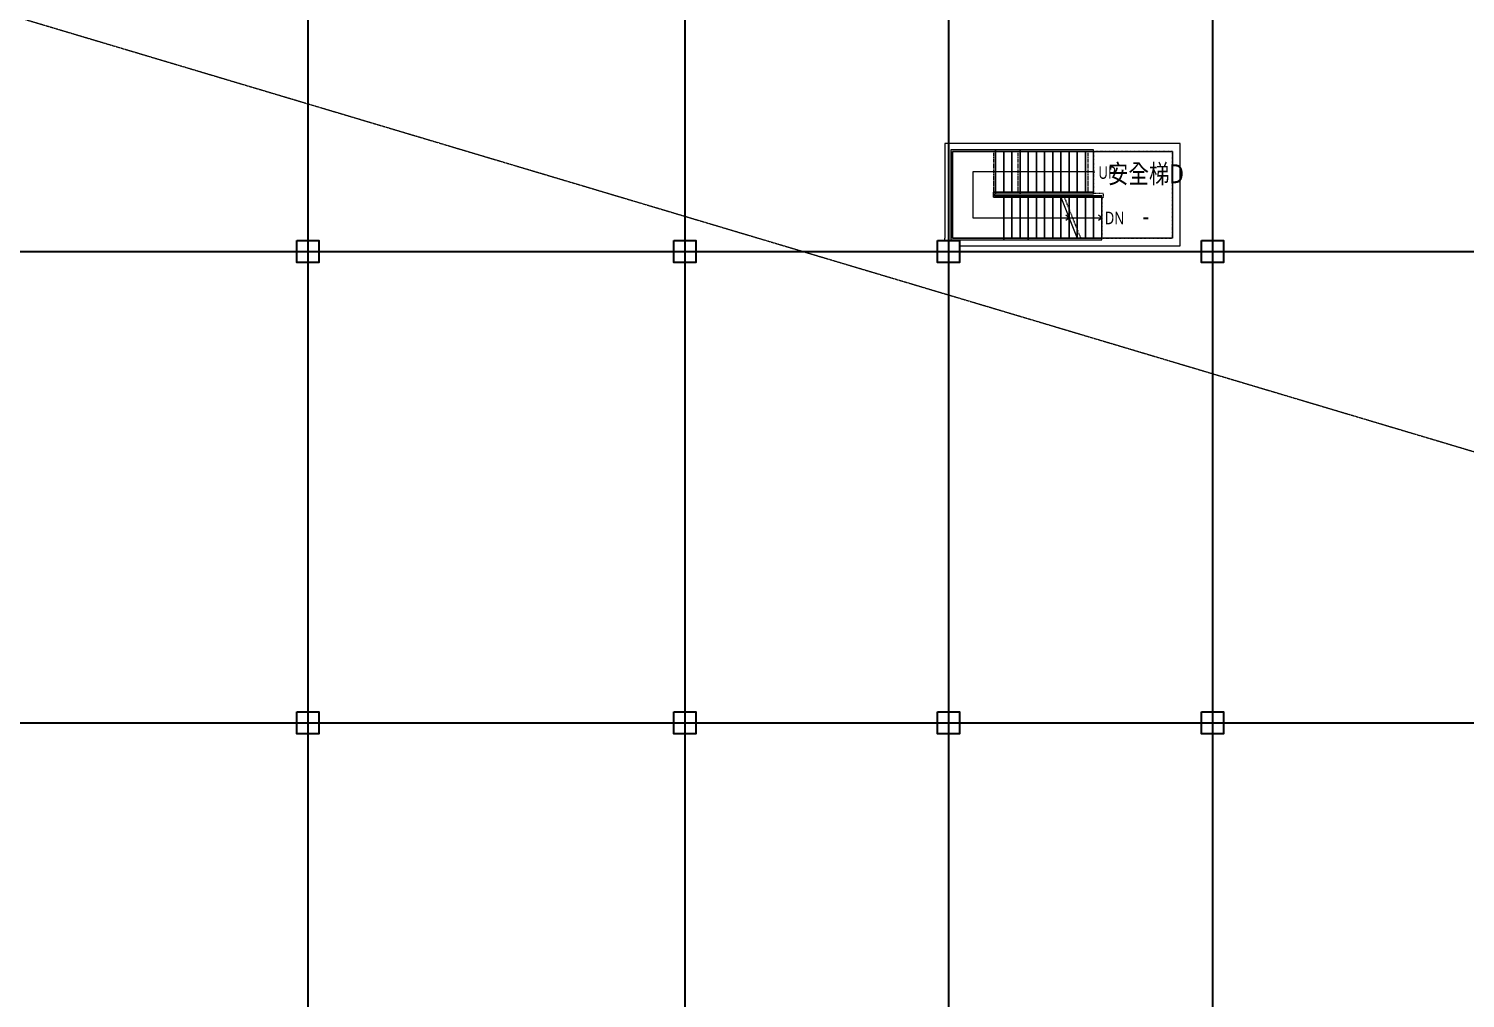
# Model space of a CAD drawing. Extents: x -3450 to 27857, y -1288 to 11880.
# Drawn here: x 13031 to 17605, y 2123 to 5209 of the extents above; entities that cross this region are included whole.
import ezdxf

# ---------------------------------------------------------------- set-up
doc = ezdxf.new("R2010")
doc.units = 0
for name, pattern in [('X-S-FAB-L20$0$COL-CEN-LIN', [3.25, 2.5, -0.25, 0.25, -0.25]), ('X-S-FAB-L20$0$HIDDEN', [0.4, 0.3, -0.1]), ('X-S-FAB-L20$0$JJP_虛線(退縮線、投影線、地下室範圍、非屬本工程、圖面分區)', [0.45, 0.3, -0.15]), ('X-S-FAB-L20$0$虛線', [0.004233, 0.002117, -0.002117])]:
    doc.linetypes.add(name, pattern=pattern)
for name, color, linetype in [('X-S-FAB-L20$0$1_l20平面圖_1_A-STRS', 8, 'Continuous'), ('X-S-FAB-L20$0$1_l20平面圖_1_A-TEXT', 8, 'Continuous'), ('X-S-FAB-L20$0$1_l20平面圖_1_A-WALL-IN', 8, 'Continuous'), ('X-S-FAB-L20$0$1_l20平面圖_1_A-ZONE', 8, 'Continuous'), ('X-S-FAB-L20$0$1_l20平面圖_1_S-SLAB-SHOW', 8, 'Continuous'), ('X-S-FAB-L20$0$BLOCK', 8, 'Continuous'), ('X-S-FAB-L20$0$CCL', 8, 'X-S-FAB-L20$0$COL-CEN-LIN'), ('X-S-FAB-L20$0$COL-S', 8, 'Continuous'), ('X-S-FAB-L20$0$OPEN', 8, 'Continuous')]:
    doc.layers.add(name, color=color, linetype=linetype)
doc.styles.add('X-S-FAB-L20$0$Standard', font='', dxfattribs={"width": 0.8})
doc.styles.get('X-S-FAB-L20$0$Standard').set_extended_font_data('Microsoft JhengHei')

# ---------------------------------------------------------------- blocks, each defined once
blk = doc.blocks.new('X-S-FAB-L20$0$FAB2-L05')
at = {"layer": 'X-S-FAB-L20$0$CCL'}
for p, q in [((-12240, 11005), (-12240, 0)), ((-11040, 11005), (-11040, 0)), ((-10200, 11005), (-10200, 0)), ((-9360, 11005), (-9360, 0)), ((-26880, 5220), (1210, 5220)), ((-26880, 3720), (1210, 3720))]:
    blk.add_line(p, q, dxfattribs=at)
at = {"layer": 'X-S-FAB-L20$0$COL-S'}
for points in [[(-12275, 5255), (-12205, 5255), (-12205, 5185), (-12275, 5185)], [(-11075, 5255), (-11005, 5255), (-11005, 5185), (-11075, 5185)], [(-10235, 5255), (-10165, 5255), (-10165, 5185), (-10235, 5185)], [(-9395, 5255), (-9325, 5255), (-9325, 5185), (-9395, 5185)], [(-12275, 3755), (-12205, 3755), (-12205, 3685), (-12275, 3685)], [(-11075, 3755), (-11005, 3755), (-11005, 3685), (-11075, 3685)], [(-10235, 3755), (-10165, 3755), (-10165, 3685), (-10235, 3685)], [(-9395, 3755), (-9325, 3755), (-9325, 3685), (-9395, 3685)]]:
    blk.add_lwpolyline(points, close=True, dxfattribs=at)
blk = doc.blocks.new('X-S-FAB-L20')
at = {"layer": 'X-S-FAB-L20$0$1_l20平面圖_1_A-STRS', "color": 4, "lineweight": 0, "ltscale": 10}
for p, q in [((16109.5, 4823.5), (15967.5, 4823.5)), ((15967.5, 4823.5), (15967.5, 4537.5)), ((16187.5, 4823.5), (15967.5, 4823.5)), ((15967.5, 4823.5), (15967.5, 4537.5)), ((15972.5, 4542.5), (15972.5, 4818.5)), ((15972.5, 4818.5), (16109.5, 4818.5)), ((15972.5, 4542.5), (15972.5, 4818.5)), ((15972.5, 4818.5), (16187.5, 4818.5)), ((16421.5, 4823.5), (16109.5, 4823.5)), ((16109.5, 4823.5), (16109.5, 4818.5)), ((16109.5, 4818.5), (16109.5, 4823.5)), ((16109.5, 4818.5), (16421.5, 4818.5)), ((16421.5, 4823.5), (16187.5, 4823.5)), ((16187.5, 4823.5), (16187.5, 4818.5)), ((16187.5, 4818.5), (16187.5, 4823.5)), ((16187.5, 4818.5), (16421.5, 4818.5)), ((16421.5, 4818.5), (16421.5, 4823.5)), ((16421.5, 4818.5), (16421.5, 4823.5)), ((16109.5, 4688.5), (16102.5, 4688.5)), ((16102.5, 4688.5), (16102.5, 4672.5)), ((16187.5, 4688.5), (16102.5, 4688.5)), ((16102.5, 4688.5), (16102.5, 4672.5)), ((16102.5, 4672.5), (16135.5, 4672.5)), ((16102.5, 4672.5), (16213.5, 4672.5)), ((16107.5, 4677.5), (16107.5, 4683.5)), ((16107.5, 4683.5), (16109.5, 4683.5)), ((16107.5, 4677.5), (16107.5, 4683.5)), ((16107.5, 4683.5), (16187.5, 4683.5)), ((16135.5, 4677.5), (16107.5, 4677.5)), ((16213.5, 4677.5), (16107.5, 4677.5)), ((16421.5, 4688.5), (16109.5, 4688.5)), ((16109.5, 4688.5), (16109.5, 4683.5)), ((16109.5, 4683.5), (16109.5, 4688.5)), ((16109.5, 4683.5), (16421.5, 4683.5)), ((16135.5, 4672.5), (16135.5, 4677.5)), ((16447.5, 4677.5), (16135.5, 4677.5)), ((16135.5, 4677.5), (16135.5, 4672.5)), ((16135.5, 4672.5), (16447.5, 4672.5)), ((16421.5, 4688.5), (16187.5, 4688.5)), ((16187.5, 4688.5), (16187.5, 4683.5)), ((16187.5, 4683.5), (16187.5, 4688.5)), ((16187.5, 4683.5), (16421.5, 4683.5)), ((16213.5, 4672.5), (16213.5, 4677.5)), ((16315.5, 4677.5), (16213.5, 4677.5)), ((16213.5, 4677.5), (16213.5, 4672.5)), ((16213.5, 4672.5), (16317.5, 4672.5)), ((16421.5, 4683.5), (16421.5, 4688.5)), ((16421.5, 4683.5), (16421.5, 4688.5)), ((16447.5, 4672.5), (16447.5, 4677.5)), ((15967.5, 4537.5), (16135.5, 4537.5)), ((15967.5, 4537.5), (16213.5, 4537.5)), ((16135.5, 4542.5), (15972.5, 4542.5)), ((16213.5, 4542.5), (15972.5, 4542.5)), ((16135.5, 4537.5), (16135.5, 4542.5)), ((16447.5, 4542.5), (16135.5, 4542.5)), ((16135.5, 4542.5), (16135.5, 4537.5)), ((16135.5, 4537.5), (16447.5, 4537.5)), ((16213.5, 4537.5), (16213.5, 4542.5)), ((16369.5, 4542.5), (16213.5, 4542.5)), ((16213.5, 4542.5), (16213.5, 4537.5)), ((16213.5, 4537.5), (16371.5, 4537.5)), ((16447.5, 4537.5), (16447.5, 4542.5))]:
    blk.add_line(p, q, dxfattribs=at)
at = {"layer": 'X-S-FAB-L20$0$1_l20平面圖_1_A-STRS', "color": 12, "lineweight": 0, "ltscale": 10}
for p, q in [((15972.5, 4818.5), (15972.5, 4542.5)), ((16103, 4818.5), (15972.5, 4818.5)), ((15972.5, 4818.5), (15972.5, 4542.5)), ((16109.5, 4818.5), (15972.5, 4818.5)), ((15972.5, 4818.5), (15972.5, 4542.5)), ((16180.7, 4818.5), (15972.5, 4818.5)), ((15972.5, 4818.5), (15972.5, 4542.5)), ((16187.5, 4818.5), (15972.5, 4818.5)), ((16109.5, 4818.5), (16103, 4818.5)), ((16421.5, 4818.5), (16109.5, 4818.5)), ((16109.5, 4688.5), (16109.5, 4818.5)), ((16109.5, 4688.5), (16109.5, 4818.5)), ((16109.5, 4688.5), (16109.5, 4818.5)), ((16135.5, 4818.5), (16109.5, 4818.5)), ((16109.5, 4818.5), (16109.5, 4688.5)), ((16109.5, 4688.5), (16109.5, 4818.5)), ((16135.5, 4688.5), (16135.5, 4818.5)), ((16161.5, 4818.5), (16135.5, 4818.5)), ((16135.5, 4818.5), (16135.5, 4688.5)), ((16135.5, 4688.5), (16135.5, 4818.5)), ((16161.5, 4688.5), (16161.5, 4818.5)), ((16187.5, 4818.5), (16161.5, 4818.5)), ((16161.5, 4818.5), (16161.5, 4688.5)), ((16161.5, 4688.5), (16161.5, 4818.5)), ((16187.5, 4818.5), (16180.7, 4818.5)), ((16187.5, 4688.5), (16187.5, 4818.5)), ((16213.5, 4818.5), (16187.5, 4818.5)), ((16187.5, 4818.5), (16187.5, 4688.5)), ((16187.5, 4688.5), (16187.5, 4818.5)), ((16421.5, 4818.5), (16187.5, 4818.5)), ((16187.5, 4688.5), (16187.5, 4818.5)), ((16187.5, 4688.5), (16187.5, 4818.5)), ((16187.5, 4688.5), (16187.5, 4818.5)), ((16213.5, 4818.5), (16187.5, 4818.5)), ((16187.5, 4818.5), (16187.5, 4688.5)), ((16187.5, 4688.5), (16187.5, 4818.5)), ((16213.5, 4688.5), (16213.5, 4818.5)), ((16239.5, 4818.5), (16213.5, 4818.5)), ((16213.5, 4818.5), (16213.5, 4688.5)), ((16213.5, 4688.5), (16213.5, 4818.5)), ((16213.5, 4688.5), (16213.5, 4818.5)), ((16239.5, 4818.5), (16213.5, 4818.5)), ((16213.5, 4818.5), (16213.5, 4688.5)), ((16213.5, 4688.5), (16213.5, 4818.5)), ((16239.5, 4688.5), (16239.5, 4818.5)), ((16265.5, 4818.5), (16239.5, 4818.5)), ((16239.5, 4818.5), (16239.5, 4688.5)), ((16239.5, 4688.5), (16239.5, 4818.5)), ((16239.5, 4688.5), (16239.5, 4818.5)), ((16265.5, 4818.5), (16239.5, 4818.5)), ((16239.5, 4818.5), (16239.5, 4688.5)), ((16239.5, 4688.5), (16239.5, 4818.5)), ((16265.5, 4688.5), (16265.5, 4818.5)), ((16291.5, 4818.5), (16265.5, 4818.5)), ((16265.5, 4818.5), (16265.5, 4688.5)), ((16265.5, 4688.5), (16265.5, 4818.5)), ((16265.5, 4688.5), (16265.5, 4818.5)), ((16291.5, 4818.5), (16265.5, 4818.5)), ((16265.5, 4818.5), (16265.5, 4688.5)), ((16265.5, 4688.5), (16265.5, 4818.5)), ((16291.5, 4688.5), (16291.5, 4818.5)), ((16317.5, 4818.5), (16291.5, 4818.5)), ((16291.5, 4818.5), (16291.5, 4688.5)), ((16291.5, 4688.5), (16291.5, 4818.5)), ((16291.5, 4688.5), (16291.5, 4818.5)), ((16317.5, 4818.5), (16291.5, 4818.5)), ((16291.5, 4818.5), (16291.5, 4688.5)), ((16291.5, 4688.5), (16291.5, 4818.5)), ((16317.5, 4688.5), (16317.5, 4818.5)), ((16343.5, 4818.5), (16317.5, 4818.5)), ((16317.5, 4818.5), (16317.5, 4688.5)), ((16317.5, 4688.5), (16317.5, 4818.5)), ((16317.5, 4688.5), (16317.5, 4818.5)), ((16343.5, 4818.5), (16317.5, 4818.5)), ((16317.5, 4818.5), (16317.5, 4688.5)), ((16317.5, 4688.5), (16317.5, 4818.5)), ((16343.5, 4688.5), (16343.5, 4818.5)), ((16369.5, 4818.5), (16343.5, 4818.5)), ((16343.5, 4818.5), (16343.5, 4688.5)), ((16343.5, 4688.5), (16343.5, 4818.5)), ((16343.5, 4688.5), (16343.5, 4818.5)), ((16369.5, 4818.5), (16343.5, 4818.5)), ((16343.5, 4818.5), (16343.5, 4688.5)), ((16343.5, 4688.5), (16343.5, 4818.5)), ((16369.5, 4688.5), (16369.5, 4818.5)), ((16395.5, 4818.5), (16369.5, 4818.5)), ((16369.5, 4818.5), (16369.5, 4688.5)), ((16369.5, 4688.5), (16369.5, 4818.5)), ((16369.5, 4688.5), (16369.5, 4818.5)), ((16395.5, 4818.5), (16369.5, 4818.5)), ((16369.5, 4818.5), (16369.5, 4688.5)), ((16369.5, 4688.5), (16369.5, 4818.5)), ((16395.5, 4688.5), (16395.5, 4818.5)), ((16421.5, 4818.5), (16395.5, 4818.5)), ((16395.5, 4818.5), (16395.5, 4688.5)), ((16395.5, 4688.5), (16395.5, 4818.5)), ((16395.5, 4688.5), (16395.5, 4818.5)), ((16421.5, 4818.5), (16395.5, 4818.5)), ((16395.5, 4818.5), (16395.5, 4688.5)), ((16395.5, 4688.5), (16395.5, 4818.5)), ((16421.5, 4688.5), (16421.5, 4818.5)), ((16421.5, 4688.5), (16421.5, 4818.5)), ((16421.5, 4688.5), (16421.5, 4818.5)), ((16421.5, 4688.5), (16421.5, 4818.5)), ((16102.5, 4672.5), (16102.5, 4688.5)), ((16102.5, 4688.5), (16103, 4688.5)), ((16102.5, 4672.5), (16102.5, 4688.5)), ((16102.5, 4688.5), (16109.5, 4688.5)), ((16102.5, 4672.5), (16102.5, 4688.5)), ((16102.5, 4688.5), (16180.7, 4688.5)), ((16102.5, 4672.5), (16102.5, 4688.5)), ((16102.5, 4688.5), (16187.5, 4688.5)), ((16135.5, 4672.5), (16102.5, 4672.5)), ((16135.5, 4672.5), (16102.5, 4672.5)), ((16213.5, 4672.5), (16102.5, 4672.5)), ((16213.5, 4672.5), (16102.5, 4672.5)), ((16103, 4688.5), (16109.5, 4688.5)), ((16109.5, 4688.5), (16421.5, 4688.5)), ((16109.5, 4688.5), (16135.5, 4688.5)), ((16135.5, 4688.5), (16161.5, 4688.5)), ((16447.5, 4672.5), (16135.5, 4672.5)), ((16135.5, 4672.5), (16135.5, 4542.5)), ((16135.5, 4672.5), (16135.5, 4542.5)), ((16135.5, 4542.5), (16135.5, 4672.5)), ((16161.5, 4672.5), (16135.5, 4672.5)), ((16135.5, 4672.5), (16135.5, 4542.5)), ((16161.5, 4688.5), (16187.5, 4688.5)), ((16161.5, 4672.5), (16161.5, 4542.5)), ((16161.5, 4542.5), (16161.5, 4672.5)), ((16161.5, 4672.5), (16161.5, 4542.5)), ((16187.5, 4672.5), (16161.5, 4672.5)), ((16180.7, 4688.5), (16187.5, 4688.5)), ((16187.5, 4688.5), (16213.5, 4688.5)), ((16187.5, 4688.5), (16421.5, 4688.5)), ((16187.5, 4688.5), (16213.5, 4688.5)), ((16187.5, 4672.5), (16187.5, 4542.5)), ((16187.5, 4542.5), (16187.5, 4672.5)), ((16187.5, 4672.5), (16187.5, 4542.5)), ((16213.5, 4672.5), (16187.5, 4672.5)), ((16213.5, 4688.5), (16239.5, 4688.5)), ((16213.5, 4688.5), (16239.5, 4688.5)), ((16213.5, 4672.5), (16213.5, 4542.5)), ((16213.5, 4542.5), (16213.5, 4672.5)), ((16213.5, 4672.5), (16213.5, 4542.5)), ((16239.5, 4672.5), (16213.5, 4672.5)), ((16317.5, 4672.5), (16213.5, 4672.5)), ((16213.5, 4672.5), (16213.5, 4542.5)), ((16213.5, 4672.5), (16213.5, 4542.5)), ((16213.5, 4542.5), (16213.5, 4672.5)), ((16239.5, 4672.5), (16213.5, 4672.5)), ((16213.5, 4672.5), (16213.5, 4542.5)), ((16239.5, 4688.5), (16265.5, 4688.5)), ((16239.5, 4688.5), (16265.5, 4688.5)), ((16239.5, 4672.5), (16239.5, 4542.5)), ((16239.5, 4542.5), (16239.5, 4672.5)), ((16239.5, 4672.5), (16239.5, 4542.5)), ((16265.5, 4672.5), (16239.5, 4672.5)), ((16239.5, 4672.5), (16239.5, 4542.5)), ((16239.5, 4542.5), (16239.5, 4672.5)), ((16239.5, 4672.5), (16239.5, 4542.5)), ((16265.5, 4672.5), (16239.5, 4672.5)), ((16265.5, 4688.5), (16291.5, 4688.5)), ((16265.5, 4688.5), (16291.5, 4688.5)), ((16265.5, 4672.5), (16265.5, 4542.5)), ((16265.5, 4542.5), (16265.5, 4672.5)), ((16265.5, 4672.5), (16265.5, 4542.5)), ((16291.5, 4672.5), (16265.5, 4672.5)), ((16265.5, 4672.5), (16265.5, 4542.5)), ((16265.5, 4542.5), (16265.5, 4672.5)), ((16265.5, 4672.5), (16265.5, 4542.5)), ((16291.5, 4672.5), (16265.5, 4672.5)), ((16291.5, 4688.5), (16317.5, 4688.5)), ((16291.5, 4688.5), (16317.5, 4688.5)), ((16291.5, 4672.5), (16291.5, 4542.5)), ((16291.5, 4542.5), (16291.5, 4672.5)), ((16291.5, 4672.5), (16291.5, 4542.5)), ((16317.5, 4672.5), (16291.5, 4672.5)), ((16291.5, 4672.5), (16291.5, 4542.5)), ((16291.5, 4542.5), (16291.5, 4672.5)), ((16291.5, 4672.5), (16291.5, 4542.5)), ((16317.5, 4672.5), (16291.5, 4672.5)), ((16317.5, 4688.5), (16343.5, 4688.5)), ((16317.5, 4688.5), (16343.5, 4688.5)), ((16317.5, 4672.5), (16317.5, 4542.5)), ((16317.5, 4542.5), (16317.5, 4672.5)), ((16317.5, 4672.5), (16317.5, 4542.5)), ((16343.5, 4672.5), (16317.5, 4672.5)), ((16317.5, 4672.5), (16317.5, 4542.5)), ((16317.5, 4542.5), (16317.5, 4672.5)), ((16317.5, 4672.5), (16317.5, 4542.5)), ((16317.5, 4672.5), (16369.5, 4542.5)), ((16343.5, 4688.5), (16369.5, 4688.5)), ((16343.5, 4688.5), (16369.5, 4688.5)), ((16343.5, 4672.5), (16343.5, 4542.5)), ((16343.5, 4542.5), (16343.5, 4672.5)), ((16343.5, 4672.5), (16343.5, 4542.5)), ((16369.5, 4672.5), (16343.5, 4672.5)), ((16369.5, 4688.5), (16395.5, 4688.5)), ((16369.5, 4688.5), (16395.5, 4688.5)), ((16369.5, 4672.5), (16369.5, 4542.5)), ((16369.5, 4542.5), (16369.5, 4672.5)), ((16369.5, 4672.5), (16369.5, 4542.5)), ((16395.5, 4672.5), (16369.5, 4672.5)), ((16395.5, 4688.5), (16421.5, 4688.5)), ((16395.5, 4688.5), (16421.5, 4688.5)), ((16395.5, 4672.5), (16395.5, 4542.5)), ((16395.5, 4542.5), (16395.5, 4672.5)), ((16395.5, 4672.5), (16395.5, 4542.5)), ((16421.5, 4672.5), (16395.5, 4672.5)), ((16421.5, 4672.5), (16421.5, 4542.5)), ((16421.5, 4542.5), (16421.5, 4672.5)), ((16421.5, 4672.5), (16421.5, 4542.5)), ((16447.5, 4672.5), (16421.5, 4672.5)), ((16447.5, 4542.5), (16447.5, 4672.5)), ((16447.5, 4542.5), (16447.5, 4672.5)), ((16343.5, 4607.5), (16343.5, 4542.5)), ((16343.5, 4542.5), (16343.5, 4607.5)), ((16343.5, 4607.5), (16343.5, 4542.5)), ((15972.5, 4542.5), (16135.5, 4542.5)), ((15972.5, 4542.5), (16135.5, 4542.5)), ((15972.5, 4542.5), (16213.5, 4542.5)), ((15972.5, 4542.5), (16213.5, 4542.5)), ((16135.5, 4542.5), (16447.5, 4542.5)), ((16135.5, 4542.5), (16161.5, 4542.5)), ((16161.5, 4542.5), (16187.5, 4542.5)), ((16187.5, 4542.5), (16213.5, 4542.5)), ((16213.5, 4542.5), (16239.5, 4542.5)), ((16213.5, 4542.5), (16369.5, 4542.5)), ((16213.5, 4542.5), (16239.5, 4542.5)), ((16239.5, 4542.5), (16265.5, 4542.5)), ((16239.5, 4542.5), (16265.5, 4542.5)), ((16265.5, 4542.5), (16291.5, 4542.5)), ((16265.5, 4542.5), (16291.5, 4542.5)), ((16291.5, 4542.5), (16317.5, 4542.5)), ((16291.5, 4542.5), (16317.5, 4542.5)), ((16317.5, 4542.5), (16343.5, 4542.5)), ((16317.5, 4542.5), (16343.5, 4542.5)), ((16343.5, 4542.5), (16369.5, 4542.5)), ((16343.5, 4542.5), (16369.5, 4542.5)), ((16369.5, 4542.5), (16395.5, 4542.5)), ((16395.5, 4542.5), (16421.5, 4542.5)), ((16421.5, 4542.5), (16447.5, 4542.5))]:
    blk.add_line(p, q, dxfattribs=at)
at = {"layer": 'X-S-FAB-L20$0$1_l20平面圖_1_A-STRS', "color": 12, "linetype": 'X-S-FAB-L20$0$JJP_虛線(退縮線、投影線、地下室範圍、非屬本工程、圖面分區)', "lineweight": 0, "ltscale": 10}
for p, q in [((16103, 4818.5), (16103, 4688.5)), ((16180.7, 4818.5), (16180.7, 4688.5)), ((16403.5, 4818.5), (16403.5, 4688.5)), ((16403.6, 4818.5), (16403.6, 4688.5)), ((16135.5, 4672.5), (16135.5, 4542.5)), ((16213.5, 4672.5), (16213.5, 4542.5)), ((16447.5, 4677.5), (16326.3, 4677.5)), ((16328.3, 4672.5), (16447.5, 4672.5)), ((16343.5, 4672.5), (16328.3, 4672.5)), ((16328.3, 4672.5), (16380.3, 4542.5)), ((16343.5, 4672.5), (16343.5, 4634.4)), ((16343.5, 4634.4), (16343.5, 4672.5)), ((16343.5, 4672.5), (16343.5, 4634.4)), ((16369.5, 4672.5), (16343.5, 4672.5)), ((16369.5, 4672.5), (16369.5, 4569.4)), ((16369.5, 4569.4), (16369.5, 4672.5)), ((16369.5, 4672.5), (16369.5, 4569.4)), ((16395.5, 4672.5), (16369.5, 4672.5)), ((16395.5, 4672.5), (16395.5, 4542.5)), ((16395.5, 4542.5), (16395.5, 4672.5)), ((16395.5, 4672.5), (16395.5, 4542.5)), ((16421.5, 4672.5), (16395.5, 4672.5)), ((16421.5, 4672.5), (16421.5, 4542.5)), ((16421.5, 4542.5), (16421.5, 4672.5)), ((16421.5, 4672.5), (16421.5, 4542.5)), ((16447.5, 4672.5), (16421.5, 4672.5)), ((16447.5, 4672.5), (16447.5, 4677.5)), ((16447.5, 4542.5), (16447.5, 4672.5)), ((16447.5, 4542.5), (16380.3, 4542.5)), ((16380.3, 4542.5), (16395.5, 4542.5)), ((16382.3, 4537.5), (16447.5, 4537.5)), ((16395.5, 4542.5), (16421.5, 4542.5)), ((16421.5, 4542.5), (16447.5, 4542.5)), ((16447.5, 4537.5), (16447.5, 4542.5))]:
    blk.add_line(p, q, dxfattribs=at)
at = {"layer": 'X-S-FAB-L20$0$1_l20平面圖_1_A-STRS', "color": 8, "lineweight": 0, "ltscale": 10}
for p, q in [((16109.5, 4753.5), (16037.5, 4753.5)), ((16037.5, 4753.5), (16037.5, 4607.5)), ((16187.5, 4753.5), (16037.5, 4753.5)), ((16037.5, 4753.5), (16037.5, 4607.5)), ((16395.5, 4753.5), (16109.5, 4753.5)), ((16395.5, 4753.5), (16187.5, 4753.5)), ((16421.5, 4753.5), (16395.5, 4753.5)), ((16421.5, 4753.5), (16395.5, 4753.5)), ((16037.5, 4607.5), (16135.5, 4607.5)), ((16037.5, 4607.5), (16213.5, 4607.5)), ((16135.5, 4607.5), (16421.5, 4607.5)), ((16213.5, 4607.5), (16343.5, 4607.5)), ((16343.5, 4607.5), (16333.5, 4615)), ((16333.5, 4600), (16343.5, 4607.5)), ((16421.5, 4607.5), (16447.5, 4607.5)), ((16447.5, 4607.5), (16437.5, 4615)), ((16437.5, 4600), (16447.5, 4607.5))]:
    blk.add_line(p, q, dxfattribs=at)
at = {"layer": 'X-S-FAB-L20$0$1_l20平面圖_1_A-STRS', "color": 12, "linetype": 'X-S-FAB-L20$0$虛線', "lineweight": 0, "ltscale": 10}
for p, q in [((16447.5, 4672.5), (16328.3, 4672.5)), ((16447.5, 4542.5), (16447.5, 4672.5)), ((16380.3, 4542.5), (16447.5, 4542.5))]:
    blk.add_line(p, q, dxfattribs=at)
at = {"layer": 'X-S-FAB-L20$0$1_l20平面圖_1_A-STRS', "color": 8, "lineweight": 0, "ltscale": 10, "flags": 128}
blk.add_lwpolyline([(16421.5, 4756, 1), (16421.5, 4751, 1)], format="xyb", close=True, dxfattribs=at)
blk.add_lwpolyline([(16421.5, 4756, 1), (16421.5, 4751, 1)], format="xyb", close=True, dxfattribs=at)
at = {"layer": 'X-S-FAB-L20$0$1_l20平面圖_1_A-WALL-IN', "color": 3, "lineweight": 0, "ltscale": 10, "flags": 128}
for points in [[(15947.5, 4843.5), (15947.5, 4818.5)], [(16672.5, 4843.5), (15947.5, 4843.5)], [(15947.5, 4818.5), (15947.5, 4542.5)], [(15972.5, 4818.5), (16672.5, 4818.5)], [(15972.5, 4542.5), (15972.5, 4818.5)], [(16697.5, 4843.5), (16672.5, 4843.5)], [(16672.5, 4818.5), (16672.5, 4542.5)], [(16697.5, 4542.5), (16697.5, 4843.5)], [(15947.5, 4535), (15947.5, 4542.5)], [(16672.5, 4542.5), (15972.5, 4542.5)], [(16697.5, 4517.5), (16697.5, 4542.5)], [(15995, 4517.5), (16697.5, 4517.5)]]:
    blk.add_lwpolyline(points, dxfattribs=at)
at = {"layer": 'X-S-FAB-L20$0$1_l20平面圖_1_S-SLAB-SHOW', "color": 15, "linetype": 'X-S-FAB-L20$0$虛線', "lineweight": 0, "ltscale": 10, "flags": 128}
blk.add_lwpolyline([(16421.5, 4685.5), (16452.5, 4685.5), (16452.5, 4670.5), (16447.5, 4670.5), (16447.5, 4542.5), (16672.5, 4542.5), (16672.5, 4818.5), (16421.5, 4818.5)], close=True, dxfattribs=at)
at = {"layer": 'X-S-FAB-L20$0$OPEN', "linetype": 'X-S-FAB-L20$0$HIDDEN', "lineweight": 0}
blk.add_line((1765, 8595), (24315, 1870), dxfattribs=at)
at = {"layer": 'X-S-FAB-L20$0$BLOCK'}
blk.add_blockref('X-S-FAB-L20$0$FAB2-L05', (26160, -720), dxfattribs=at)
at = {"layer": 'X-S-FAB-L20$0$1_l20平面圖_1_A-TEXT', "color": 6, "linetype": 'Continuous', "lineweight": 0, "char_height": 40, "attachment_point": 4, "style": 'X-S-FAB-L20$0$Standard'}
for s, insert in [('\\A1;{\\pql;\\fMicrosoft JhengHei|b0|i0|c136|p34;UP}', (16436.7, 4751)), ('\\A1;{\\pql;\\fMicrosoft JhengHei|b0|i0|c136|p34;DN}', (16457, 4606.4))]:
    blk.add_mtext(s, dxfattribs=dict(at, insert=insert))
at = {"layer": 'X-S-FAB-L20$0$1_l20平面圖_1_A-ZONE', "color": 59, "linetype": 'Continuous', "lineweight": 0, "char_height": 60, "attachment_point": 2, "style": 'X-S-FAB-L20$0$Standard'}
for s, insert in [('\\A1;{\\pqc;\\pt0;\\fMicrosoft JhengHei|b0|i0|c136|p34;安全梯D}', (16587.9, 4777.1)), ('\\A1;{\\pqc;\\pt0;\\fMicrosoft JhengHei|b0|i0|c136|p34;-}', (16587.9, 4642.9))]:
    blk.add_mtext(s, dxfattribs=dict(at, insert=insert))

msp = doc.modelspace()

# ---------------------------------------------------------------- block references
msp.add_blockref('X-S-FAB-L20', (0, 0))

doc.saveas('drawing.dxf')
